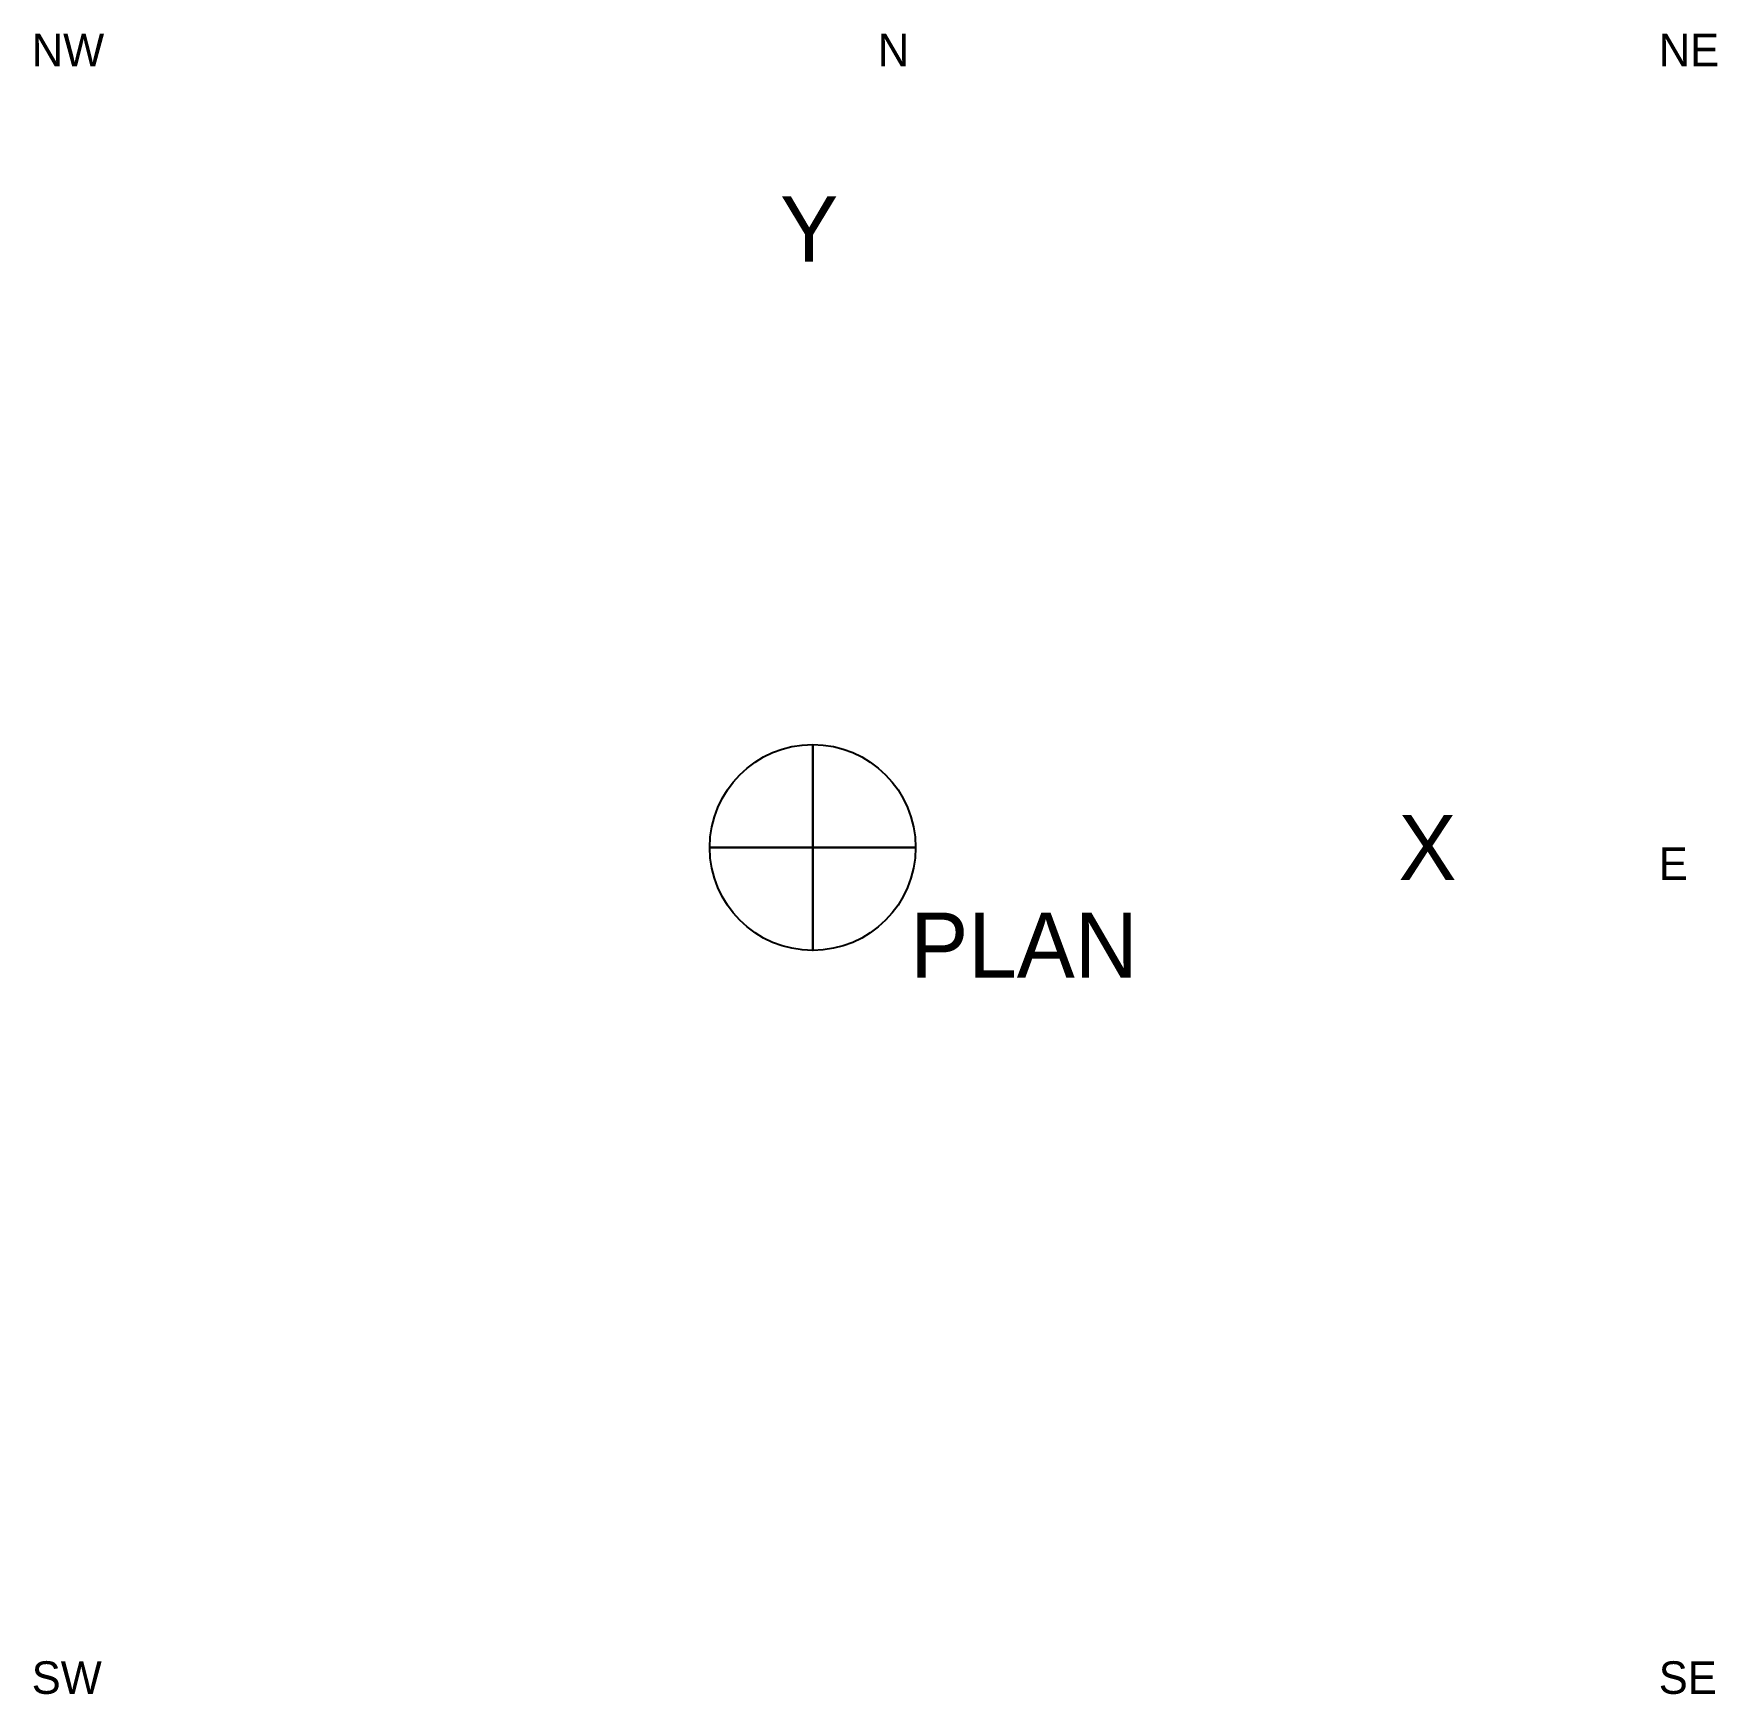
# Model space of a CAD drawing. Extents: x -239 to 278, y -260 to 250.
import ezdxf

# ---------------------------------------------------------------- set-up
doc = ezdxf.new("R2010")
doc.units = 0
doc.header["$LTSCALE"] = 0.3
doc.header["$MEASUREMENT"] = 0
doc.layers.get('0').update_dxf_attribs({"linetype": 'CONTINUOUS'})

msp = doc.modelspace()

# ---------------------------------------------------------------- linework, layer by layer
for p, q in [((0, 31.62), (0, -31.62)), ((-31.62, 0), (31.62, 0))]:
    msp.add_line(p, q)
at = {"extrusion": (1, 0, 0)}
for p, q in [((0, -31.62), (0, 31.62)), ((0, 0, 31.62), (0, 0, -31.62))]:
    msp.add_line(p, q, dxfattribs=at)
at = {"extrusion": (0, -1, 0)}
for p, q in [((-31.62, 0, 0), (31.62, 0, 0)), ((0, 0, 31.62), (0, 0, -31.62))]:
    msp.add_line(p, q, dxfattribs=at)
msp.add_circle((0, 0), 31.62)
at = {"extrusion": (1, 0, 0)}
msp.add_circle((0, 0), 31.62, dxfattribs=at)
at = {"extrusion": (0, -1, 0)}
msp.add_circle((0, 0), 31.62, dxfattribs=at)

# ---------------------------------------------------------------- texts
for s, height, p in [('NW', 10, (-240, 240)), ('N', 10, (20, 240)), ('NE', 10, (260, 240)), ('Y', 20, (-10, 180)), ('X', 20, (180, -10)), ('E', 10, (260, -10)), ('PLAN', 20, (30, -40)), ('SW', 10, (-240, -260)), ('SE', 10, (260, -260))]:
    msp.add_text(s, height=height).set_placement(p)
at = {"extrusion": (1, 0, 0)}
for s, p in [('X', (180, -10)), ('RH VIEW', (40, -30)), ('Y', (0, 180))]:
    msp.add_text(s, height=10, dxfattribs=at).set_placement(p)
at = {"extrusion": (0, -1, 0), "text_generation_flag": 2}
msp.add_text('REAR VIEW', height=10, dxfattribs=at).set_placement((150, -50, -10))
at = {"extrusion": (0, -1, 0)}
for s, p in [('Y', (0, 180)), ('X', (180, 0)), ('FRONT VIEW', (40, -30, 10))]:
    msp.add_text(s, height=10, dxfattribs=at).set_placement(p)

doc.saveas('drawing.dxf')
